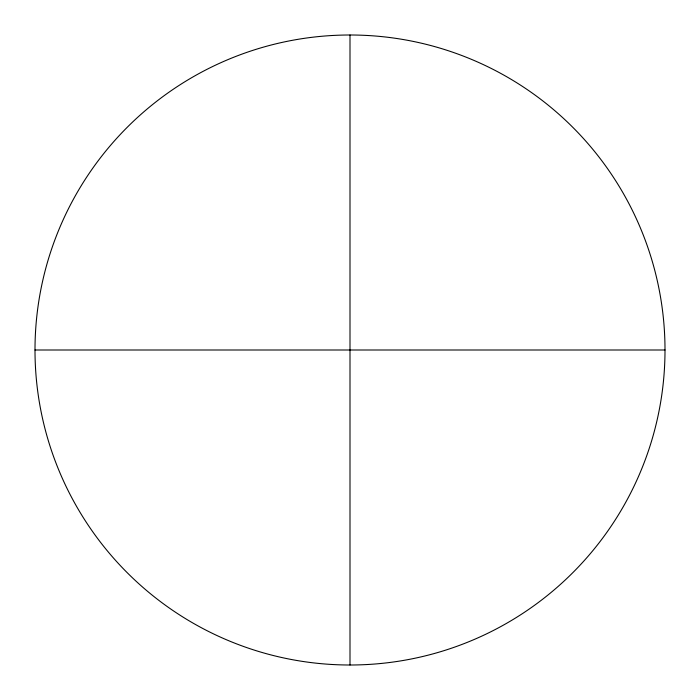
<?xml version="1.0" encoding="UTF-8"?>
<svg xmlns="http://www.w3.org/2000/svg" width="700" height="700" viewBox="0 0 700 700"><rect width="100%" height="100%" fill="white"/><g stroke="black" fill="none" stroke-linecap="round" stroke-linejoin="round"><path stroke-width="1.05" d="M35 350L665 350A315 315 0 0 1 192.5 622.799A315 315 0 0 1 192.5 77.201A315 315 0 0 1 665 350M350 35L350 665"/></g></svg>
